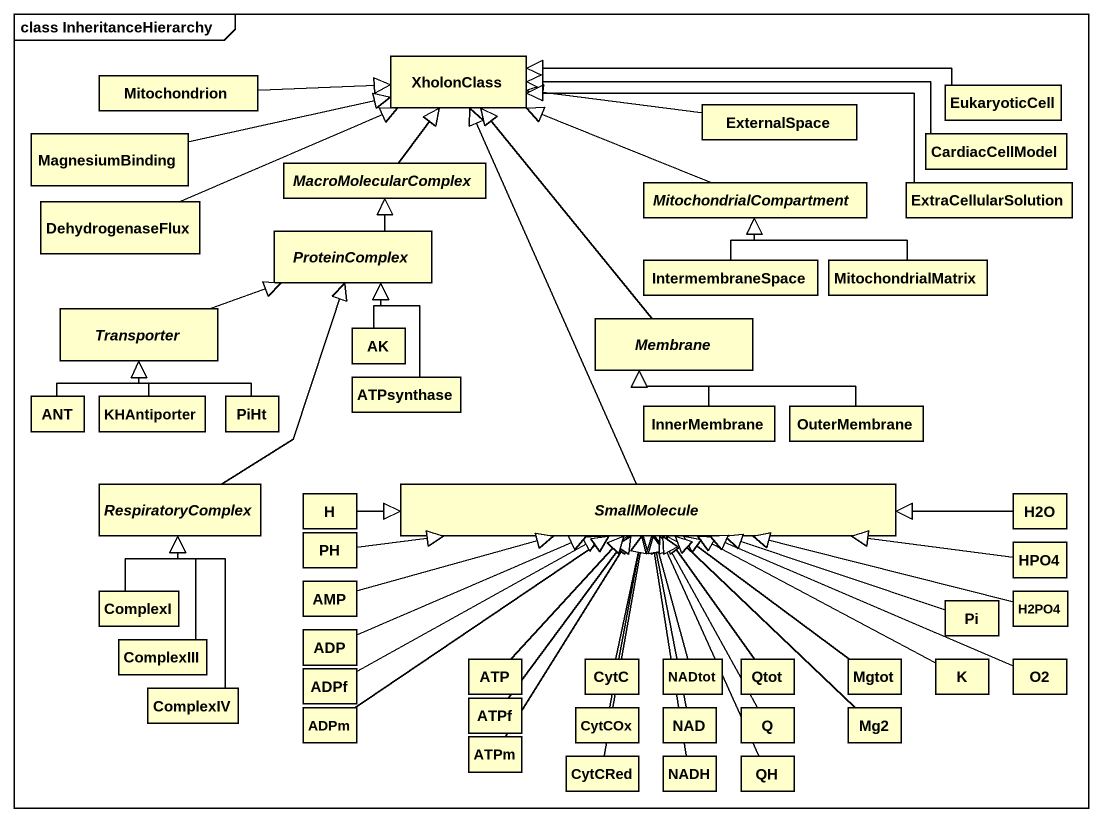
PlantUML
@startuml
mainframe class InheritanceHierarchy
hide circle
hide empty members
class Mitochondrion
class XholonClass
class EukaryoticCell
class MagnesiumBinding
class ExternalSpace
class CardiacCellModel
class DehydrogenaseFlux
abstract class MacroMolecularComplex
abstract class MitochondrialCompartment
class ExtraCellularSolution
abstract class ProteinComplex
class IntermembraneSpace
class MitochondrialMatrix
abstract class Transporter
class AK
abstract class Membrane
class ANT
class KHAntiporter
class PiHt
class ATPsynthase
class InnerMembrane
class OuterMembrane
abstract class RespiratoryComplex
class H
abstract class SmallMolecule
class H2O
class AMP
class PH
class HPO4
class ComplexI
class ComplexIII
class ADP
class Pi
class H2PO4
class ComplexIV
class ADPf
class ADPm
class ATP
class ATPf
class CytCOx
class CytC
class NAD
class NADtot
class Q
class Qtot
class Mg2
class Mgtot
class K
class O2
class ATPm
class CytCRed
class NADH
class QH
Mitochondrion -right-|> XholonClass
EukaryoticCell -left-|> XholonClass
MagnesiumBinding -right-|> XholonClass
ExternalSpace -left-|> XholonClass
CardiacCellModel -left-|> XholonClass
DehydrogenaseFlux -right-|> XholonClass
MacroMolecularComplex -up-|> XholonClass
MitochondrialCompartment -left-|> XholonClass
ExtraCellularSolution -left-|> XholonClass
ProteinComplex -up-|> MacroMolecularComplex
IntermembraneSpace -up-|> MitochondrialCompartment
MitochondrialMatrix -left-|> MitochondrialCompartment
Transporter -right-|> ProteinComplex
AK -up-|> ProteinComplex
Membrane -up-|> XholonClass
ANT -up-|> Transporter
KHAntiporter -up-|> Transporter
PiHt -up-|> Transporter
ATPsynthase -up-|> ProteinComplex
InnerMembrane -up-|> Membrane
OuterMembrane -left-|> Membrane
RespiratoryComplex -up-|> ProteinComplex
H -right-|> SmallMolecule
SmallMolecule -up-|> XholonClass
H2O -left-|> SmallMolecule
AMP -right-|> SmallMolecule
PH -right-|> SmallMolecule
HPO4 -left-|> SmallMolecule
ComplexI -up-|> RespiratoryComplex
ComplexIII -up-|> RespiratoryComplex
ADP -right-|> SmallMolecule
Pi -left-|> SmallMolecule
H2PO4 -left-|> SmallMolecule
ComplexIV -up-|> RespiratoryComplex
ADPf -right-|> SmallMolecule
ADPm -up-|> SmallMolecule
ATP -up-|> SmallMolecule
ATPf -up-|> SmallMolecule
CytCOx -up-|> SmallMolecule
CytC -up-|> SmallMolecule
NAD -up-|> SmallMolecule
NADtot -up-|> SmallMolecule
Q -up-|> SmallMolecule
Qtot -up-|> SmallMolecule
Mg2 -up-|> SmallMolecule
Mgtot -up-|> SmallMolecule
K -left-|> SmallMolecule
O2 -left-|> SmallMolecule
ATPm -up-|> SmallMolecule
CytCRed -up-|> SmallMolecule
NADH -up-|> SmallMolecule
QH -up-|> SmallMolecule
@enduml
